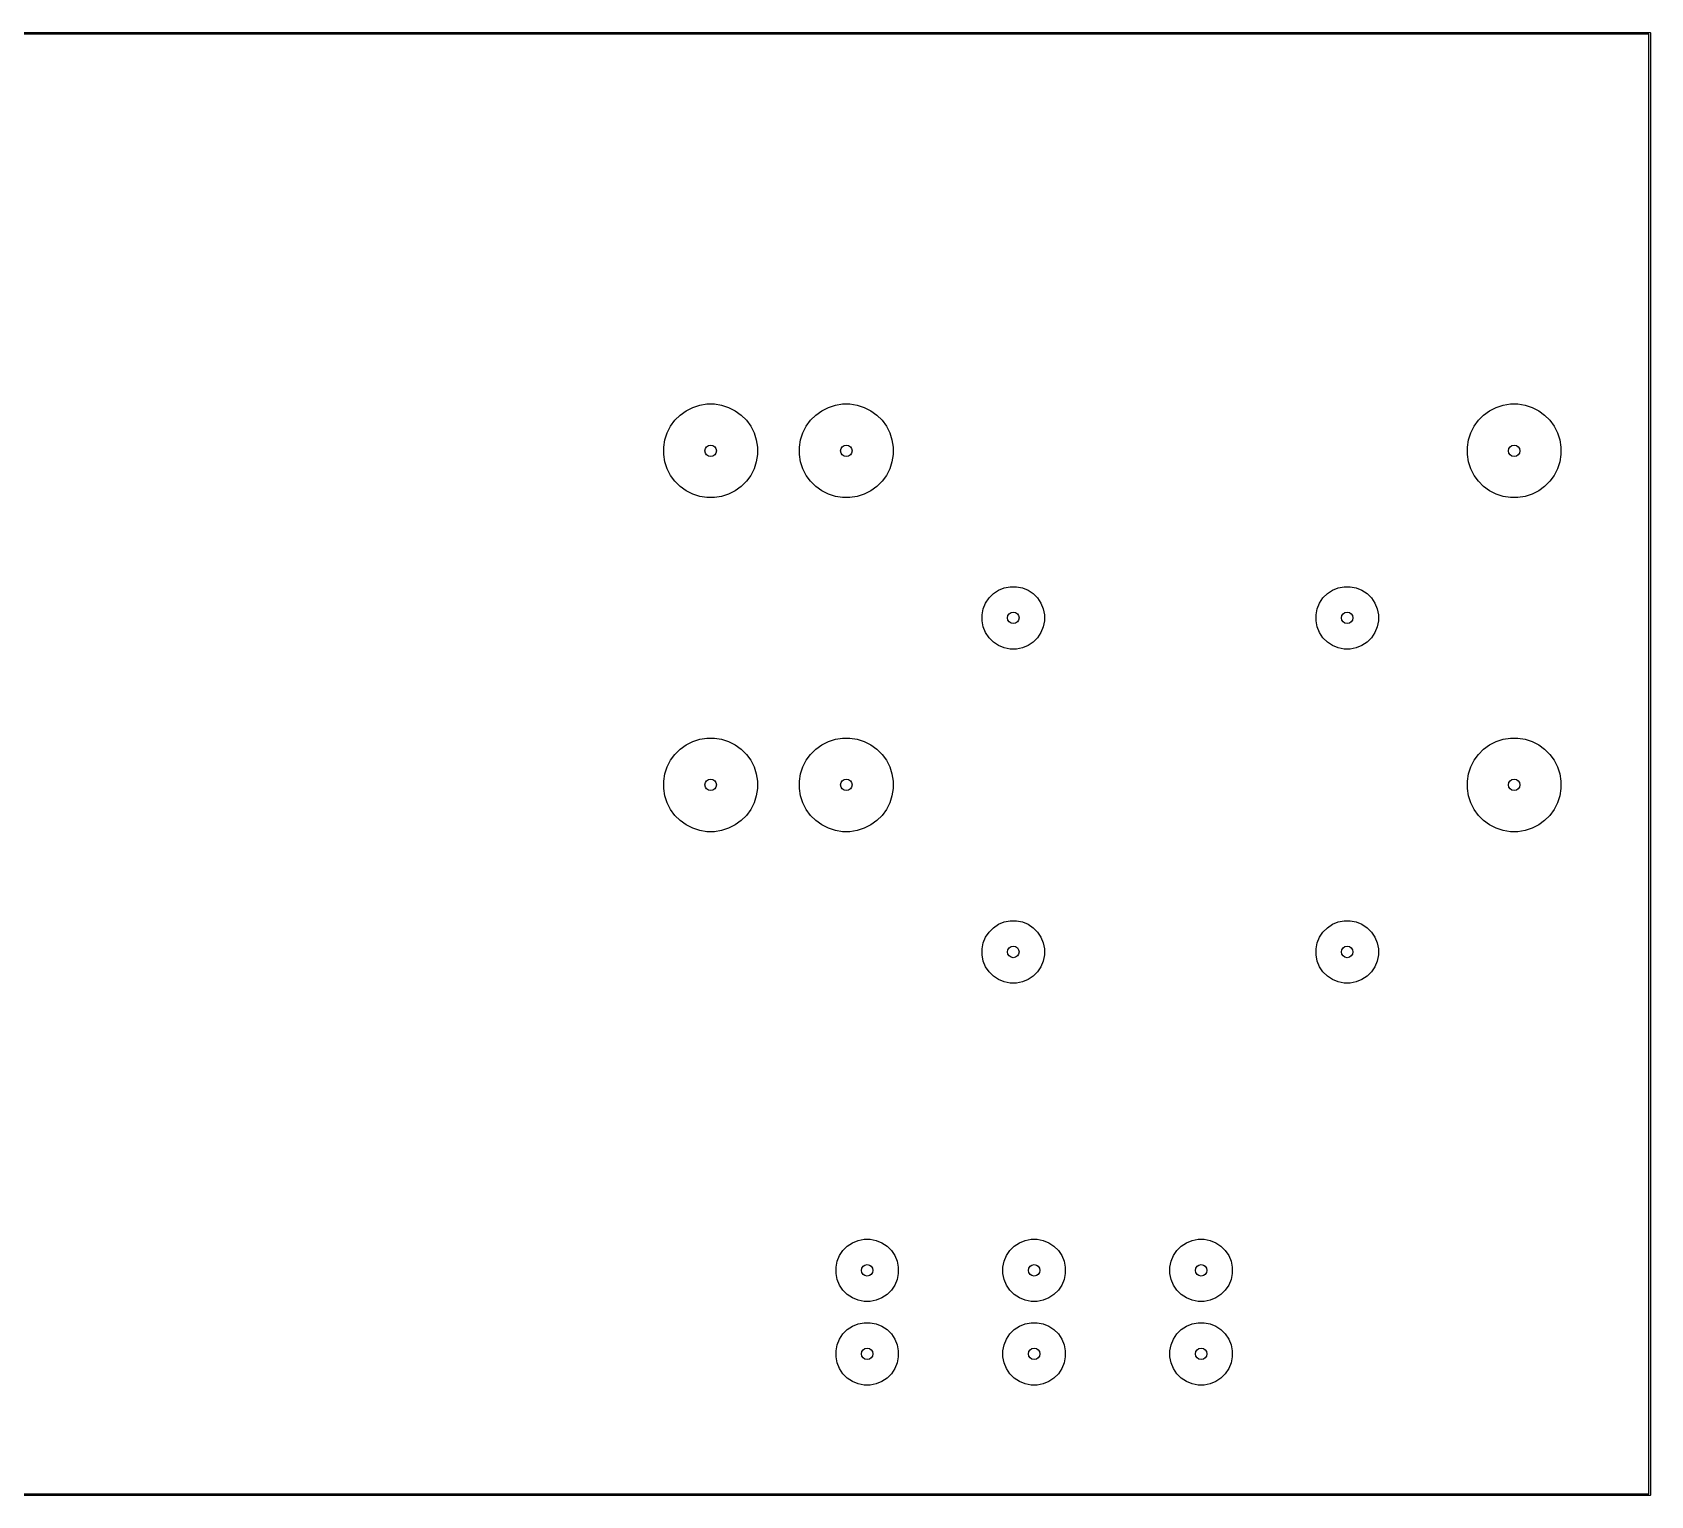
# Model space of a CAD drawing. Header units: millimetres. Extents: x 95.2 to 193.7, y -111.1 to -66.6.
# Drawn here: x 144.46 to 193.7, y -111.15 to -66.65 of the extents above; entities that cross this region are included whole.
import ezdxf

# ---------------------------------------------------------------- set-up
doc = ezdxf.new("R2010")
doc.units = ezdxf.units.MM
doc.layers.add('F.Cu', color=13, linetype='CONTINUOUS', true_color=0xc83434)

msp = doc.modelspace()

# ---------------------------------------------------------------- linework, layer by layer
at = {"layer": 'F.Cu', "linetype": 'CONTINUOUS'}
for p, q in [((95.25, -66.65), (193.675, -66.65)), ((193.65, -66.7), (95.275, -66.7)), ((193.65, -111.1), (193.65, -66.7)), ((193.675, -66.65), (193.684567, -66.651903)), ((193.684567, -66.651903), (193.698097, -66.665433)), ((193.698097, -66.665433), (193.7, -66.675)), ((193.7, -66.675), (193.7, -111.125)), ((164.172101, -78.288571), (164.35348, -78.156791)), ((164.35348, -78.156791), (164.553241, -78.055008)), ((164.553241, -78.055008), (164.766465, -77.985727)), ((164.766465, -77.985727), (164.987902, -77.950655)), ((164.987902, -77.950655), (165.212098, -77.950655)), ((165.212098, -77.950655), (165.433535, -77.985727)), ((165.433535, -77.985727), (165.646759, -78.055008)), ((165.646759, -78.055008), (165.84652, -78.156791)), ((165.84652, -78.156791), (166.027899, -78.288571)), ((168.299601, -78.28857), (168.48098, -78.15679)), ((168.48098, -78.15679), (168.680741, -78.055007)), ((168.680741, -78.055007), (168.893965, -77.985726)), ((168.893965, -77.985726), (169.115402, -77.950654)), ((169.115402, -77.950654), (169.339598, -77.950654)), ((169.339598, -77.950654), (169.561035, -77.985726)), ((169.561035, -77.985726), (169.774259, -78.055007)), ((169.774259, -78.055007), (169.97402, -78.15679)), ((169.97402, -78.15679), (170.155399, -78.28857)), ((188.619601, -78.28857), (188.80098, -78.15679)), ((188.80098, -78.15679), (189.000741, -78.055007)), ((189.000741, -78.055007), (189.213965, -77.985726)), ((189.213965, -77.985726), (189.435402, -77.950654)), ((189.435402, -77.950654), (189.659598, -77.950654)), ((189.659598, -77.950654), (189.881035, -77.985726)), ((189.881035, -77.985726), (190.094259, -78.055007)), ((190.094259, -78.055007), (190.29402, -78.15679)), ((190.29402, -78.15679), (190.475399, -78.28857)), ((163.780007, -78.828242), (163.88179, -78.628481)), ((163.88179, -78.628481), (164.01357, -78.447102)), ((164.01357, -78.447102), (164.172101, -78.288571)), ((166.027899, -78.288571), (166.18643, -78.447102)), ((166.18643, -78.447102), (166.31821, -78.628481)), ((166.31821, -78.628481), (166.419993, -78.828242)), ((167.907507, -78.828241), (168.00929, -78.62848)), ((168.00929, -78.62848), (168.14107, -78.447101)), ((168.14107, -78.447101), (168.299601, -78.28857)), ((170.155399, -78.28857), (170.31393, -78.447101)), ((170.31393, -78.447101), (170.44571, -78.62848)), ((170.44571, -78.62848), (170.547493, -78.828241)), ((188.227507, -78.828241), (188.32929, -78.62848)), ((188.32929, -78.62848), (188.46107, -78.447101)), ((188.46107, -78.447101), (188.619601, -78.28857)), ((190.475399, -78.28857), (190.63393, -78.447101)), ((190.63393, -78.447101), (190.76571, -78.62848)), ((190.76571, -78.62848), (190.867493, -78.828241)), ((163.675654, -79.262903), (163.710726, -79.041466)), ((163.675654, -79.487099), (163.675654, -79.262903)), ((163.710726, -79.041466), (163.780007, -78.828242)), ((166.419993, -78.828242), (166.489274, -79.041466)), ((166.489274, -79.041466), (166.524346, -79.262903)), ((166.524346, -79.262903), (166.524346, -79.487099)), ((167.803154, -79.262902), (167.838226, -79.041465)), ((167.803154, -79.487098), (167.803154, -79.262902)), ((167.838226, -79.041465), (167.907507, -78.828241)), ((170.547493, -78.828241), (170.616774, -79.041465)), ((170.616774, -79.041465), (170.651846, -79.262902)), ((170.651846, -79.262902), (170.651846, -79.487098)), ((188.123154, -79.262902), (188.158226, -79.041465)), ((188.123154, -79.487098), (188.123154, -79.262902)), ((188.158226, -79.041465), (188.227507, -78.828241)), ((190.867493, -78.828241), (190.936774, -79.041465)), ((190.936774, -79.041465), (190.971846, -79.262902)), ((190.971846, -79.262902), (190.971846, -79.487098)), ((163.710726, -79.708536), (163.675654, -79.487099)), ((163.780007, -79.92176), (163.710726, -79.708536)), ((166.489274, -79.708536), (166.419993, -79.92176)), ((166.524346, -79.487099), (166.489274, -79.708536)), ((167.838226, -79.708535), (167.803154, -79.487098)), ((167.907507, -79.921759), (167.838226, -79.708535)), ((170.616774, -79.708535), (170.547493, -79.921759)), ((170.651846, -79.487098), (170.616774, -79.708535)), ((188.158226, -79.708535), (188.123154, -79.487098)), ((188.227507, -79.921759), (188.158226, -79.708535)), ((190.936774, -79.708535), (190.867493, -79.921759)), ((190.971846, -79.487098), (190.936774, -79.708535)), ((163.88179, -80.121521), (163.780007, -79.92176)), ((164.01357, -80.3029), (163.88179, -80.121521)), ((166.31821, -80.121521), (166.18643, -80.3029)), ((166.419993, -79.92176), (166.31821, -80.121521)), ((168.00929, -80.12152), (167.907507, -79.921759)), ((168.14107, -80.302899), (168.00929, -80.12152)), ((170.44571, -80.12152), (170.31393, -80.302899)), ((170.547493, -79.921759), (170.44571, -80.12152)), ((188.32929, -80.12152), (188.227507, -79.921759)), ((188.46107, -80.302899), (188.32929, -80.12152)), ((190.76571, -80.12152), (190.63393, -80.302899)), ((190.867493, -79.921759), (190.76571, -80.12152)), ((164.172101, -80.461431), (164.01357, -80.3029)), ((164.35348, -80.593211), (164.172101, -80.461431)), ((164.553241, -80.694994), (164.35348, -80.593211)), ((164.766465, -80.764275), (164.553241, -80.694994)), ((165.646759, -80.694994), (165.433535, -80.764275)), ((165.84652, -80.593211), (165.646759, -80.694994)), ((166.027899, -80.461431), (165.84652, -80.593211)), ((166.18643, -80.3029), (166.027899, -80.461431)), ((168.299601, -80.46143), (168.14107, -80.302899)), ((168.48098, -80.59321), (168.299601, -80.46143)), ((168.680741, -80.694993), (168.48098, -80.59321)), ((168.893965, -80.764274), (168.680741, -80.694993)), ((169.774259, -80.694993), (169.561035, -80.764274)), ((169.97402, -80.59321), (169.774259, -80.694993)), ((170.155399, -80.46143), (169.97402, -80.59321)), ((170.31393, -80.302899), (170.155399, -80.46143)), ((188.619601, -80.46143), (188.46107, -80.302899)), ((188.80098, -80.59321), (188.619601, -80.46143)), ((189.000741, -80.694993), (188.80098, -80.59321)), ((189.213965, -80.764274), (189.000741, -80.694993)), ((190.094259, -80.694993), (189.881035, -80.764274)), ((190.29402, -80.59321), (190.094259, -80.694993)), ((190.475399, -80.46143), (190.29402, -80.59321)), ((190.63393, -80.302899), (190.475399, -80.46143)), ((164.987902, -80.799347), (164.766465, -80.764275)), ((165.212098, -80.799347), (164.987902, -80.799347)), ((165.433535, -80.764275), (165.212098, -80.799347)), ((169.115402, -80.799346), (168.893965, -80.764274)), ((169.339598, -80.799346), (169.115402, -80.799346)), ((169.561035, -80.764274), (169.339598, -80.799346)), ((189.435402, -80.799346), (189.213965, -80.764274)), ((189.659598, -80.799346), (189.435402, -80.799346)), ((189.881035, -80.764274), (189.659598, -80.799346)), ((173.703241, -83.718708), (173.858496, -83.61497)), ((173.858496, -83.61497), (174.031005, -83.543514)), ((174.031005, -83.543514), (174.21414, -83.507087)), ((174.21414, -83.507087), (174.400862, -83.507087)), ((174.400862, -83.507087), (174.583997, -83.543514)), ((174.583997, -83.543514), (174.756506, -83.61497)), ((174.756506, -83.61497), (174.911761, -83.718708)), ((183.863239, -83.718708), (184.018494, -83.61497)), ((184.018494, -83.61497), (184.191003, -83.543514)), ((184.191003, -83.543514), (184.374138, -83.507087)), ((184.374138, -83.507087), (184.56086, -83.507087)), ((184.56086, -83.507087), (184.743995, -83.543514)), ((184.743995, -83.543514), (184.916504, -83.61497)), ((184.916504, -83.61497), (185.071759, -83.718708)), ((173.359588, -84.361639), (173.396015, -84.178504)), ((173.396015, -84.178504), (173.467471, -84.005995)), ((173.467471, -84.005995), (173.571209, -83.85074)), ((173.571209, -83.85074), (173.703241, -83.718708)), ((174.911761, -83.718708), (175.043793, -83.85074)), ((175.043793, -83.85074), (175.147531, -84.005995)), ((175.147531, -84.005995), (175.218987, -84.178504)), ((175.218987, -84.178504), (175.255414, -84.361639)), ((183.519586, -84.361639), (183.556013, -84.178504)), ((183.556013, -84.178504), (183.627469, -84.005995)), ((183.627469, -84.005995), (183.731207, -83.85074)), ((183.731207, -83.85074), (183.863239, -83.718708)), ((185.071759, -83.718708), (185.203791, -83.85074)), ((185.203791, -83.85074), (185.307529, -84.005995)), ((185.307529, -84.005995), (185.378985, -84.178504)), ((185.378985, -84.178504), (185.415412, -84.361639)), ((173.359588, -84.548361), (173.359588, -84.361639)), ((173.396015, -84.731496), (173.359588, -84.548361)), ((175.255414, -84.548361), (175.218987, -84.731496)), ((175.255414, -84.361639), (175.255414, -84.548361)), ((183.519586, -84.548361), (183.519586, -84.361639)), ((183.556013, -84.731496), (183.519586, -84.548361)), ((185.415412, -84.548361), (185.378985, -84.731496)), ((185.415412, -84.361639), (185.415412, -84.548361)), ((173.467471, -84.904005), (173.396015, -84.731496)), ((173.571209, -85.05926), (173.467471, -84.904005)), ((173.703241, -85.191292), (173.571209, -85.05926)), ((175.043793, -85.05926), (174.911761, -85.191292)), ((175.147531, -84.904005), (175.043793, -85.05926)), ((175.218987, -84.731496), (175.147531, -84.904005)), ((183.627469, -84.904005), (183.556013, -84.731496)), ((183.731207, -85.05926), (183.627469, -84.904005)), ((183.863239, -85.191292), (183.731207, -85.05926)), ((185.203791, -85.05926), (185.071759, -85.191292)), ((185.307529, -84.904005), (185.203791, -85.05926)), ((185.378985, -84.731496), (185.307529, -84.904005)), ((173.858496, -85.29503), (173.703241, -85.191292)), ((174.031005, -85.366486), (173.858496, -85.29503)), ((174.21414, -85.402913), (174.031005, -85.366486)), ((174.400862, -85.402913), (174.21414, -85.402913)), ((174.583997, -85.366486), (174.400862, -85.402913)), ((174.756506, -85.29503), (174.583997, -85.366486)), ((174.911761, -85.191292), (174.756506, -85.29503)), ((184.018494, -85.29503), (183.863239, -85.191292)), ((184.191003, -85.366486), (184.018494, -85.29503)), ((184.374138, -85.402913), (184.191003, -85.366486)), ((184.56086, -85.402913), (184.374138, -85.402913)), ((184.743995, -85.366486), (184.56086, -85.402913)), ((184.916504, -85.29503), (184.743995, -85.366486)), ((185.071759, -85.191292), (184.916504, -85.29503)), ((164.766465, -88.145727), (164.987902, -88.110655)), ((164.987902, -88.110655), (165.212098, -88.110655)), ((165.212098, -88.110655), (165.433535, -88.145727)), ((168.893965, -88.145726), (169.115402, -88.110654)), ((169.115402, -88.110654), (169.339598, -88.110654)), ((169.339598, -88.110654), (169.561035, -88.145726)), ((189.213965, -88.145726), (189.435402, -88.110654)), ((189.435402, -88.110654), (189.659598, -88.110654)), ((189.659598, -88.110654), (189.881035, -88.145726)), ((163.88179, -88.788481), (164.01357, -88.607102)), ((164.01357, -88.607102), (164.172101, -88.448571)), ((164.172101, -88.448571), (164.35348, -88.316791)), ((164.35348, -88.316791), (164.553241, -88.215008)), ((164.553241, -88.215008), (164.766465, -88.145727)), ((165.433535, -88.145727), (165.646759, -88.215008)), ((165.646759, -88.215008), (165.84652, -88.316791)), ((165.84652, -88.316791), (166.027899, -88.448571)), ((166.027899, -88.448571), (166.18643, -88.607102)), ((166.18643, -88.607102), (166.31821, -88.788481)), ((168.00929, -88.78848), (168.14107, -88.607101)), ((168.14107, -88.607101), (168.299601, -88.44857)), ((168.299601, -88.44857), (168.48098, -88.31679)), ((168.48098, -88.31679), (168.680741, -88.215007)), ((168.680741, -88.215007), (168.893965, -88.145726)), ((169.561035, -88.145726), (169.774259, -88.215007)), ((169.774259, -88.215007), (169.97402, -88.31679)), ((169.97402, -88.31679), (170.155399, -88.44857)), ((170.155399, -88.44857), (170.31393, -88.607101)), ((170.31393, -88.607101), (170.44571, -88.78848)), ((188.32929, -88.78848), (188.46107, -88.607101)), ((188.46107, -88.607101), (188.619601, -88.44857)), ((188.619601, -88.44857), (188.80098, -88.31679)), ((188.80098, -88.31679), (189.000741, -88.215007)), ((189.000741, -88.215007), (189.213965, -88.145726)), ((189.881035, -88.145726), (190.094259, -88.215007)), ((190.094259, -88.215007), (190.29402, -88.31679)), ((190.29402, -88.31679), (190.475399, -88.44857)), ((190.475399, -88.44857), (190.63393, -88.607101)), ((190.63393, -88.607101), (190.76571, -88.78848)), ((163.710726, -89.201466), (163.780007, -88.988242)), ((163.780007, -88.988242), (163.88179, -88.788481)), ((166.31821, -88.788481), (166.419993, -88.988242)), ((166.419993, -88.988242), (166.489274, -89.201466)), ((167.838226, -89.201465), (167.907507, -88.988241)), ((167.907507, -88.988241), (168.00929, -88.78848)), ((170.44571, -88.78848), (170.547493, -88.988241)), ((170.547493, -88.988241), (170.616774, -89.201465)), ((188.158226, -89.201465), (188.227507, -88.988241)), ((188.227507, -88.988241), (188.32929, -88.78848)), ((190.76571, -88.78848), (190.867493, -88.988241)), ((190.867493, -88.988241), (190.936774, -89.201465)), ((163.675654, -89.422903), (163.710726, -89.201466)), ((163.675654, -89.647099), (163.675654, -89.422903)), ((166.489274, -89.201466), (166.524346, -89.422903)), ((166.524346, -89.422903), (166.524346, -89.647099)), ((167.803154, -89.422902), (167.838226, -89.201465)), ((167.803154, -89.647098), (167.803154, -89.422902)), ((170.616774, -89.201465), (170.651846, -89.422902)), ((170.651846, -89.422902), (170.651846, -89.647098)), ((188.123154, -89.422902), (188.158226, -89.201465)), ((188.123154, -89.647098), (188.123154, -89.422902)), ((190.936774, -89.201465), (190.971846, -89.422902)), ((190.971846, -89.422902), (190.971846, -89.647098)), ((163.710726, -89.868536), (163.675654, -89.647099)), ((163.780007, -90.08176), (163.710726, -89.868536)), ((163.88179, -90.281521), (163.780007, -90.08176)), ((166.419993, -90.08176), (166.31821, -90.281521)), ((166.489274, -89.868536), (166.419993, -90.08176)), ((166.524346, -89.647099), (166.489274, -89.868536)), ((167.838226, -89.868535), (167.803154, -89.647098)), ((167.907507, -90.081759), (167.838226, -89.868535)), ((168.00929, -90.28152), (167.907507, -90.081759)), ((170.547493, -90.081759), (170.44571, -90.28152)), ((170.616774, -89.868535), (170.547493, -90.081759)), ((170.651846, -89.647098), (170.616774, -89.868535)), ((188.158226, -89.868535), (188.123154, -89.647098)), ((188.227507, -90.081759), (188.158226, -89.868535)), ((188.32929, -90.28152), (188.227507, -90.081759)), ((190.867493, -90.081759), (190.76571, -90.28152)), ((190.936774, -89.868535), (190.867493, -90.081759)), ((190.971846, -89.647098), (190.936774, -89.868535)), ((164.01357, -90.4629), (163.88179, -90.281521)), ((164.172101, -90.621431), (164.01357, -90.4629)), ((166.18643, -90.4629), (166.027899, -90.621431)), ((166.31821, -90.281521), (166.18643, -90.4629)), ((168.14107, -90.462899), (168.00929, -90.28152)), ((168.299601, -90.62143), (168.14107, -90.462899)), ((170.31393, -90.462899), (170.155399, -90.62143)), ((170.44571, -90.28152), (170.31393, -90.462899)), ((188.46107, -90.462899), (188.32929, -90.28152)), ((188.619601, -90.62143), (188.46107, -90.462899)), ((190.63393, -90.462899), (190.475399, -90.62143)), ((190.76571, -90.28152), (190.63393, -90.462899)), ((164.35348, -90.753211), (164.172101, -90.621431)), ((164.553241, -90.854994), (164.35348, -90.753211)), ((164.766465, -90.924275), (164.553241, -90.854994)), ((164.987902, -90.959347), (164.766465, -90.924275)), ((165.212098, -90.959347), (164.987902, -90.959347)), ((165.433535, -90.924275), (165.212098, -90.959347)), ((165.646759, -90.854994), (165.433535, -90.924275)), ((165.84652, -90.753211), (165.646759, -90.854994)), ((166.027899, -90.621431), (165.84652, -90.753211)), ((168.48098, -90.75321), (168.299601, -90.62143)), ((168.680741, -90.854993), (168.48098, -90.75321)), ((168.893965, -90.924274), (168.680741, -90.854993)), ((169.115402, -90.959346), (168.893965, -90.924274)), ((169.339598, -90.959346), (169.115402, -90.959346)), ((169.561035, -90.924274), (169.339598, -90.959346)), ((169.774259, -90.854993), (169.561035, -90.924274)), ((169.97402, -90.75321), (169.774259, -90.854993)), ((170.155399, -90.62143), (169.97402, -90.75321)), ((188.80098, -90.75321), (188.619601, -90.62143)), ((189.000741, -90.854993), (188.80098, -90.75321)), ((189.213965, -90.924274), (189.000741, -90.854993)), ((189.435402, -90.959346), (189.213965, -90.924274)), ((189.659598, -90.959346), (189.435402, -90.959346)), ((189.881035, -90.924274), (189.659598, -90.959346)), ((190.094259, -90.854993), (189.881035, -90.924274)), ((190.29402, -90.75321), (190.094259, -90.854993)), ((190.475399, -90.62143), (190.29402, -90.75321)), ((173.467471, -94.165995), (173.571209, -94.01074)), ((173.571209, -94.01074), (173.703241, -93.878708)), ((173.703241, -93.878708), (173.858496, -93.77497)), ((173.858496, -93.77497), (174.031005, -93.703514)), ((174.031005, -93.703514), (174.21414, -93.667087)), ((174.21414, -93.667087), (174.400862, -93.667087)), ((174.400862, -93.667087), (174.583997, -93.703514)), ((174.583997, -93.703514), (174.756506, -93.77497)), ((174.756506, -93.77497), (174.911761, -93.878708)), ((174.911761, -93.878708), (175.043793, -94.01074)), ((175.043793, -94.01074), (175.147531, -94.165995)), ((183.627469, -94.165995), (183.731207, -94.01074)), ((183.731207, -94.01074), (183.863239, -93.878708)), ((183.863239, -93.878708), (184.018494, -93.77497)), ((184.018494, -93.77497), (184.191003, -93.703514)), ((184.191003, -93.703514), (184.374138, -93.667087)), ((184.374138, -93.667087), (184.56086, -93.667087)), ((184.56086, -93.667087), (184.743995, -93.703514)), ((184.743995, -93.703514), (184.916504, -93.77497)), ((184.916504, -93.77497), (185.071759, -93.878708)), ((185.071759, -93.878708), (185.203791, -94.01074)), ((185.203791, -94.01074), (185.307529, -94.165995)), ((173.359588, -94.521639), (173.396015, -94.338504)), ((173.359588, -94.708361), (173.359588, -94.521639)), ((173.396015, -94.338504), (173.467471, -94.165995)), ((175.147531, -94.165995), (175.218987, -94.338504)), ((175.218987, -94.338504), (175.255414, -94.521639)), ((175.255414, -94.521639), (175.255414, -94.708361)), ((183.519586, -94.521639), (183.556013, -94.338504)), ((183.519586, -94.708361), (183.519586, -94.521639)), ((183.556013, -94.338504), (183.627469, -94.165995)), ((185.307529, -94.165995), (185.378985, -94.338504)), ((185.378985, -94.338504), (185.415412, -94.521639)), ((185.415412, -94.521639), (185.415412, -94.708361)), ((173.396015, -94.891496), (173.359588, -94.708361)), ((173.467471, -95.064005), (173.396015, -94.891496)), ((175.218987, -94.891496), (175.147531, -95.064005)), ((175.255414, -94.708361), (175.218987, -94.891496)), ((183.556013, -94.891496), (183.519586, -94.708361)), ((183.627469, -95.064005), (183.556013, -94.891496)), ((185.378985, -94.891496), (185.307529, -95.064005)), ((185.415412, -94.708361), (185.378985, -94.891496)), ((173.571209, -95.21926), (173.467471, -95.064005)), ((173.703241, -95.351292), (173.571209, -95.21926)), ((173.858496, -95.45503), (173.703241, -95.351292)), ((174.031005, -95.526486), (173.858496, -95.45503)), ((174.756506, -95.45503), (174.583997, -95.526486)), ((174.911761, -95.351292), (174.756506, -95.45503)), ((175.043793, -95.21926), (174.911761, -95.351292)), ((175.147531, -95.064005), (175.043793, -95.21926)), ((183.731207, -95.21926), (183.627469, -95.064005)), ((183.863239, -95.351292), (183.731207, -95.21926)), ((184.018494, -95.45503), (183.863239, -95.351292)), ((184.191003, -95.526486), (184.018494, -95.45503)), ((184.916504, -95.45503), (184.743995, -95.526486)), ((185.071759, -95.351292), (184.916504, -95.45503)), ((185.203791, -95.21926), (185.071759, -95.351292)), ((185.307529, -95.064005), (185.203791, -95.21926)), ((174.21414, -95.562913), (174.031005, -95.526486)), ((174.400862, -95.562913), (174.21414, -95.562913)), ((174.583997, -95.526486), (174.400862, -95.562913)), ((184.374138, -95.562913), (184.191003, -95.526486)), ((184.56086, -95.562913), (184.374138, -95.562913)), ((184.743995, -95.526486), (184.56086, -95.562913)), ((169.413495, -103.45872), (169.586004, -103.387264)), ((169.586004, -103.387264), (169.769139, -103.350837)), ((169.769139, -103.350837), (169.955861, -103.350837)), ((169.955861, -103.350837), (170.138996, -103.387264)), ((170.138996, -103.387264), (170.311505, -103.45872)), ((174.493495, -103.45872), (174.666004, -103.387264)), ((174.666004, -103.387264), (174.849139, -103.350837)), ((174.849139, -103.350837), (175.035861, -103.350837)), ((175.035861, -103.350837), (175.218996, -103.387264)), ((175.218996, -103.387264), (175.391505, -103.45872)), ((179.573495, -103.45872), (179.746004, -103.387264)), ((179.746004, -103.387264), (179.929139, -103.350837)), ((179.929139, -103.350837), (180.115861, -103.350837)), ((180.115861, -103.350837), (180.298996, -103.387264)), ((180.298996, -103.387264), (180.471505, -103.45872)), ((168.951014, -104.022254), (169.02247, -103.849745)), ((169.02247, -103.849745), (169.126208, -103.69449)), ((169.126208, -103.69449), (169.25824, -103.562458)), ((169.25824, -103.562458), (169.413495, -103.45872)), ((170.311505, -103.45872), (170.46676, -103.562458)), ((170.46676, -103.562458), (170.598792, -103.69449)), ((170.598792, -103.69449), (170.70253, -103.849745)), ((170.70253, -103.849745), (170.773986, -104.022254)), ((174.031014, -104.022254), (174.10247, -103.849745)), ((174.10247, -103.849745), (174.206208, -103.69449)), ((174.206208, -103.69449), (174.33824, -103.562458)), ((174.33824, -103.562458), (174.493495, -103.45872)), ((175.391505, -103.45872), (175.54676, -103.562458)), ((175.54676, -103.562458), (175.678792, -103.69449)), ((175.678792, -103.69449), (175.78253, -103.849745)), ((175.78253, -103.849745), (175.853986, -104.022254)), ((179.111014, -104.022254), (179.18247, -103.849745)), ((179.18247, -103.849745), (179.286208, -103.69449)), ((179.286208, -103.69449), (179.41824, -103.562458)), ((179.41824, -103.562458), (179.573495, -103.45872)), ((180.471505, -103.45872), (180.62676, -103.562458)), ((180.62676, -103.562458), (180.758792, -103.69449)), ((180.758792, -103.69449), (180.86253, -103.849745)), ((180.86253, -103.849745), (180.933986, -104.022254)), ((168.914587, -104.205389), (168.951014, -104.022254)), ((168.914587, -104.392111), (168.914587, -104.205389)), ((170.773986, -104.022254), (170.810413, -104.205389)), ((170.810413, -104.205389), (170.810413, -104.392111)), ((173.994587, -104.205389), (174.031014, -104.022254)), ((173.994587, -104.392111), (173.994587, -104.205389)), ((175.853986, -104.022254), (175.890413, -104.205389)), ((175.890413, -104.205389), (175.890413, -104.392111)), ((179.074587, -104.205389), (179.111014, -104.022254)), ((179.074587, -104.392111), (179.074587, -104.205389)), ((180.933986, -104.022254), (180.970413, -104.205389)), ((180.970413, -104.205389), (180.970413, -104.392111)), ((168.951014, -104.575246), (168.914587, -104.392111)), ((169.02247, -104.747755), (168.951014, -104.575246)), ((169.126208, -104.90301), (169.02247, -104.747755)), ((170.70253, -104.747755), (170.598792, -104.90301)), ((170.773986, -104.575246), (170.70253, -104.747755)), ((170.810413, -104.392111), (170.773986, -104.575246)), ((174.031014, -104.575246), (173.994587, -104.392111)), ((174.10247, -104.747755), (174.031014, -104.575246)), ((174.206208, -104.90301), (174.10247, -104.747755)), ((175.78253, -104.747755), (175.678792, -104.90301)), ((175.853986, -104.575246), (175.78253, -104.747755)), ((175.890413, -104.392111), (175.853986, -104.575246)), ((179.111014, -104.575246), (179.074587, -104.392111)), ((179.18247, -104.747755), (179.111014, -104.575246)), ((179.286208, -104.90301), (179.18247, -104.747755)), ((180.86253, -104.747755), (180.758792, -104.90301)), ((180.933986, -104.575246), (180.86253, -104.747755)), ((180.970413, -104.392111), (180.933986, -104.575246)), ((169.25824, -105.035042), (169.126208, -104.90301)), ((169.413495, -105.13878), (169.25824, -105.035042)), ((169.586004, -105.210236), (169.413495, -105.13878)), ((169.769139, -105.246663), (169.586004, -105.210236)), ((169.955861, -105.246663), (169.769139, -105.246663)), ((170.138996, -105.210236), (169.955861, -105.246663)), ((170.311505, -105.13878), (170.138996, -105.210236)), ((170.46676, -105.035042), (170.311505, -105.13878)), ((170.598792, -104.90301), (170.46676, -105.035042)), ((174.33824, -105.035042), (174.206208, -104.90301)), ((174.493495, -105.13878), (174.33824, -105.035042)), ((174.666004, -105.210236), (174.493495, -105.13878)), ((174.849139, -105.246663), (174.666004, -105.210236)), ((175.035861, -105.246663), (174.849139, -105.246663)), ((175.218996, -105.210236), (175.035861, -105.246663)), ((175.391505, -105.13878), (175.218996, -105.210236)), ((175.54676, -105.035042), (175.391505, -105.13878)), ((175.678792, -104.90301), (175.54676, -105.035042)), ((179.41824, -105.035042), (179.286208, -104.90301)), ((179.573495, -105.13878), (179.41824, -105.035042)), ((179.746004, -105.210236), (179.573495, -105.13878)), ((179.929139, -105.246663), (179.746004, -105.210236)), ((180.115861, -105.246663), (179.929139, -105.246663)), ((180.298996, -105.210236), (180.115861, -105.246663)), ((180.471505, -105.13878), (180.298996, -105.210236)), ((180.62676, -105.035042), (180.471505, -105.13878)), ((180.758792, -104.90301), (180.62676, -105.035042)), ((169.02247, -106.389745), (169.126208, -106.23449)), ((169.126208, -106.23449), (169.25824, -106.102458)), ((169.25824, -106.102458), (169.413495, -105.99872)), ((169.413495, -105.99872), (169.586004, -105.927264)), ((169.586004, -105.927264), (169.769139, -105.890837)), ((169.769139, -105.890837), (169.955861, -105.890837)), ((169.955861, -105.890837), (170.138996, -105.927264)), ((170.138996, -105.927264), (170.311505, -105.99872)), ((170.311505, -105.99872), (170.46676, -106.102458)), ((170.46676, -106.102458), (170.598792, -106.23449)), ((170.598792, -106.23449), (170.70253, -106.389745)), ((174.10247, -106.389745), (174.206208, -106.23449)), ((174.206208, -106.23449), (174.33824, -106.102458)), ((174.33824, -106.102458), (174.493495, -105.99872)), ((174.493495, -105.99872), (174.666004, -105.927264)), ((174.666004, -105.927264), (174.849139, -105.890837)), ((174.849139, -105.890837), (175.035861, -105.890837)), ((175.035861, -105.890837), (175.218996, -105.927264)), ((175.218996, -105.927264), (175.391505, -105.99872)), ((175.391505, -105.99872), (175.54676, -106.102458)), ((175.54676, -106.102458), (175.678792, -106.23449)), ((175.678792, -106.23449), (175.78253, -106.389745)), ((179.18247, -106.389745), (179.286208, -106.23449)), ((179.286208, -106.23449), (179.41824, -106.102458)), ((179.41824, -106.102458), (179.573495, -105.99872)), ((179.573495, -105.99872), (179.746004, -105.927264)), ((179.746004, -105.927264), (179.929139, -105.890837)), ((179.929139, -105.890837), (180.115861, -105.890837)), ((180.115861, -105.890837), (180.298996, -105.927264)), ((180.298996, -105.927264), (180.471505, -105.99872)), ((180.471505, -105.99872), (180.62676, -106.102458)), ((180.62676, -106.102458), (180.758792, -106.23449)), ((180.758792, -106.23449), (180.86253, -106.389745)), ((168.914587, -106.745389), (168.951014, -106.562254)), ((168.914587, -106.932111), (168.914587, -106.745389)), ((168.951014, -106.562254), (169.02247, -106.389745)), ((170.70253, -106.389745), (170.773986, -106.562254)), ((170.773986, -106.562254), (170.810413, -106.745389)), ((170.810413, -106.745389), (170.810413, -106.932111)), ((173.994587, -106.745389), (174.031014, -106.562254)), ((173.994587, -106.932111), (173.994587, -106.745389)), ((174.031014, -106.562254), (174.10247, -106.389745)), ((175.78253, -106.389745), (175.853986, -106.562254)), ((175.853986, -106.562254), (175.890413, -106.745389)), ((175.890413, -106.745389), (175.890413, -106.932111)), ((179.074587, -106.745389), (179.111014, -106.562254)), ((179.074587, -106.932111), (179.074587, -106.745389)), ((179.111014, -106.562254), (179.18247, -106.389745)), ((180.86253, -106.389745), (180.933986, -106.562254)), ((180.933986, -106.562254), (180.970413, -106.745389)), ((180.970413, -106.745389), (180.970413, -106.932111)), ((168.951014, -107.115246), (168.914587, -106.932111)), ((169.02247, -107.287755), (168.951014, -107.115246)), ((169.126208, -107.44301), (169.02247, -107.287755)), ((170.70253, -107.287755), (170.598792, -107.44301)), ((170.773986, -107.115246), (170.70253, -107.287755)), ((170.810413, -106.932111), (170.773986, -107.115246)), ((174.031014, -107.115246), (173.994587, -106.932111)), ((174.10247, -107.287755), (174.031014, -107.115246)), ((174.206208, -107.44301), (174.10247, -107.287755)), ((175.78253, -107.287755), (175.678792, -107.44301)), ((175.853986, -107.115246), (175.78253, -107.287755)), ((175.890413, -106.932111), (175.853986, -107.115246)), ((179.111014, -107.115246), (179.074587, -106.932111)), ((179.18247, -107.287755), (179.111014, -107.115246)), ((179.286208, -107.44301), (179.18247, -107.287755)), ((180.86253, -107.287755), (180.758792, -107.44301)), ((180.933986, -107.115246), (180.86253, -107.287755)), ((180.970413, -106.932111), (180.933986, -107.115246)), ((169.25824, -107.575042), (169.126208, -107.44301)), ((169.413495, -107.67878), (169.25824, -107.575042)), ((169.586004, -107.750236), (169.413495, -107.67878)), ((169.769139, -107.786663), (169.586004, -107.750236)), ((169.955861, -107.786663), (169.769139, -107.786663)), ((170.138996, -107.750236), (169.955861, -107.786663)), ((170.311505, -107.67878), (170.138996, -107.750236)), ((170.46676, -107.575042), (170.311505, -107.67878)), ((170.598792, -107.44301), (170.46676, -107.575042)), ((174.33824, -107.575042), (174.206208, -107.44301)), ((174.493495, -107.67878), (174.33824, -107.575042)), ((174.666004, -107.750236), (174.493495, -107.67878)), ((174.849139, -107.786663), (174.666004, -107.750236)), ((175.035861, -107.786663), (174.849139, -107.786663)), ((175.218996, -107.750236), (175.035861, -107.786663)), ((175.391505, -107.67878), (175.218996, -107.750236)), ((175.54676, -107.575042), (175.391505, -107.67878)), ((175.678792, -107.44301), (175.54676, -107.575042)), ((179.41824, -107.575042), (179.286208, -107.44301)), ((179.573495, -107.67878), (179.41824, -107.575042)), ((179.746004, -107.750236), (179.573495, -107.67878)), ((179.929139, -107.786663), (179.746004, -107.750236)), ((180.115861, -107.786663), (179.929139, -107.786663)), ((180.298996, -107.750236), (180.115861, -107.786663)), ((180.471505, -107.67878), (180.298996, -107.750236)), ((180.62676, -107.575042), (180.471505, -107.67878)), ((180.758792, -107.44301), (180.62676, -107.575042)), ((193.675, -111.15), (95.25, -111.15)), ((95.275, -111.1), (193.65, -111.1)), ((193.684567, -111.148097), (193.675, -111.15)), ((193.698097, -111.134567), (193.684567, -111.148097)), ((193.7, -111.125), (193.698097, -111.134567))]:
    msp.add_line(p, q, dxfattribs=at)
at = {"layer": 'F.Cu'}
for centre in [(165.1, -79.375001), (165.1, -79.375001), (165.1, -79.375001), (169.2275, -79.375), (169.2275, -79.375), (169.2275, -79.375), (189.5475, -79.375), (189.5475, -79.375), (189.5475, -79.375), (174.307501, -84.455), (174.307501, -84.455), (174.307501, -84.455), (184.467499, -84.455), (184.467499, -84.455), (184.467499, -84.455), (165.1, -89.535001), (165.1, -89.535001), (165.1, -89.535001), (169.2275, -89.535), (169.2275, -89.535), (169.2275, -89.535), (189.5475, -89.535), (189.5475, -89.535), (189.5475, -89.535), (174.307501, -94.615), (174.307501, -94.615), (174.307501, -94.615), (184.467499, -94.615), (184.467499, -94.615), (184.467499, -94.615), (169.8625, -104.29875), (169.8625, -104.29875), (169.8625, -104.29875), (174.9425, -104.29875), (174.9425, -104.29875), (174.9425, -104.29875), (180.0225, -104.29875), (180.0225, -104.29875), (180.0225, -104.29875), (169.8625, -106.83875), (169.8625, -106.83875), (169.8625, -106.83875), (174.9425, -106.83875), (174.9425, -106.83875), (174.9425, -106.83875), (180.0225, -106.83875), (180.0225, -106.83875), (180.0225, -106.83875)]:
    msp.add_circle(centre, 0.175, dxfattribs=at)

doc.saveas('drawing.dxf')
